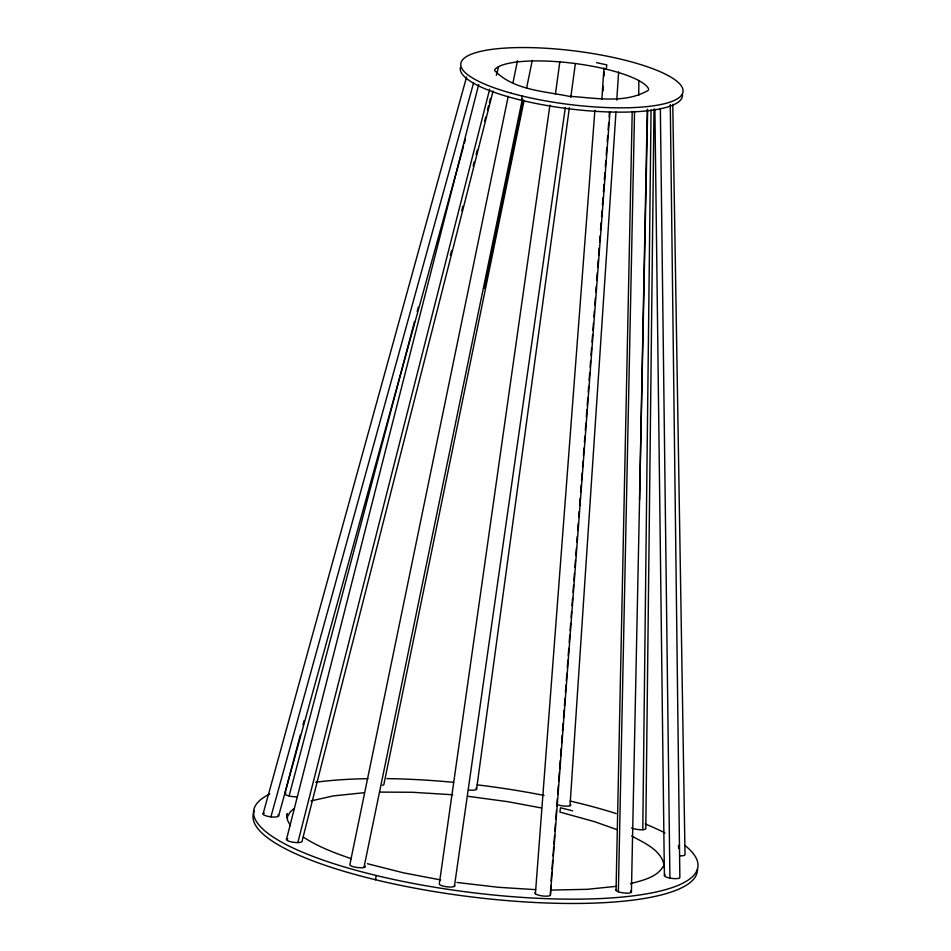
<?xml version="1.0" encoding="UTF-8"?>
<svg xmlns="http://www.w3.org/2000/svg" width="951" height="951" viewBox="0 0 951 951"><rect width="100%" height="100%" fill="white"/><g stroke="black" fill="none" stroke-linecap="round" stroke-linejoin="round"><path stroke-width="1.43" d="M638.715 95.338L638.87 80.478M631.512 827.905A7.834 1.878 7.2 0 0 641.699 829.759L642.793 829.712L651.066 109.971M654.003 109.056L645.8 828.428A7.834 1.878 7.2 0 1 642.793 829.712M616.046 890.409L632.213 111.493M630.62 890.98A7.834 1.878 7.2 0 1 628.421 893.12A7.834 1.878 7.2 0 1 618.364 891.776L634.555 111.374M639.559 499.857L647.298 109.222M631.405 892.276L647.667 109.817M601.864 99.106L603.921 67.996M603.077 90.88L603.374 86.434M604.063 76.056L604.361 71.61M615.975 111.968L570.018 805.723M616.759 100.105L618.625 71.943M609.983 111.647L550.427 894.665A7.834 1.878 7.2 0 1 544.673 896.139A7.834 1.878 7.2 0 1 535.401 893.809L594.886 110.316M550.772 885.488L550.427 894.665M551.116 881.066L551.782 872.233M552.008 869.285L552.674 860.453M553.006 856.031L553.684 847.198M553.91 844.25L554.576 835.418M554.909 830.996L555.467 823.625M555.812 819.215L556.478 810.371M556.81 805.961L557.369 798.59M557.702 794.18L558.38 785.336M558.712 780.926L559.39 772.081M559.604 769.133L560.282 760.301M560.615 755.879L561.173 748.52M561.625 742.624L562.184 735.266M562.516 730.843L563.075 723.485M563.527 717.589L564.086 710.231M564.418 705.808L564.977 698.45M565.417 692.554L565.976 685.195M566.32 680.773L566.879 673.403M567.319 667.519L567.878 660.149M568.222 655.738L568.781 648.368M569.221 642.484L569.78 635.113M570.113 630.703L570.683 623.333M571.123 617.449L571.575 611.552M572.015 605.656L572.573 598.298M573.025 592.402L573.584 585.043M573.917 580.621L574.475 573.263M574.927 567.367L575.486 560.008M575.819 555.586L576.377 548.228M576.829 542.332L577.269 536.447M577.721 530.551L578.279 523.193M578.731 517.296L579.171 511.4M579.623 505.516L580.181 498.146M580.633 492.261L581.192 484.891M581.525 480.481L582.083 473.111M582.535 467.226L582.975 461.33M583.427 455.446L583.985 448.076M584.425 442.179L584.877 436.295M585.329 430.399L585.887 423.04M586.327 417.144L586.886 409.786M587.231 405.364L587.789 398.005M588.229 392.109L588.681 386.225M589.121 380.329L589.691 372.97M590.131 367.074L590.583 361.178M591.023 355.294L591.581 347.923M592.033 342.039L592.592 334.669M592.925 330.259L593.483 322.888M593.935 317.004L594.387 311.108M594.827 305.223L595.385 297.853M595.837 291.969L596.277 286.073M596.729 280.176L597.287 272.818M597.739 266.922L598.298 259.564M598.631 255.141L599.189 247.783M599.641 241.887L600.081 236.003M600.533 230.106L601.091 222.748M601.543 216.852L601.983 210.956M602.435 205.071L602.993 197.701M603.433 191.817L603.992 184.446M604.337 180.036L604.895 172.666M605.335 166.782L605.787 160.885M606.239 155.001L606.797 147.631M607.237 141.747L607.689 135.85M608.129 129.954L608.688 122.596M609.139 116.7L609.472 112.289M375.586 879.77L376.132 875.467M521.564 100.307L522.111 95.992M606.262 69.197L606.809 64.894L596.562 62.635M663.941 867.074L664.297 864.197C658.746 877.226 642.662 880.293 630.394 883.669M555.42 94.22L559.806 61.993M468.463 789.96A7.834 1.878 7.2 0 0 476.57 789.282L569.376 107.665M570.766 97.406L575.355 63.717M565.334 107.487L454.423 886.391A7.834 1.878 7.2 0 1 445.282 886.57A7.834 1.878 7.2 0 1 439.314 883.752L549.928 105.121M508.226 96.253L349.885 864.507A7.834 1.878 7.2 0 0 354.224 866.955A7.834 1.878 7.2 0 0 363.127 867.645L363.96 867.502A7.834 1.878 7.2 0 0 364.839 865.814M513.029 82.487L517.487 60.721M523.942 101.056L383.859 784.563A7.834 1.878 7.2 0 1 382.361 785.241M526.616 87.968L532.275 60.365M363.96 867.502L522.325 99.166M484.57 288.319L523.395 99.926M286.489 839.364L478.698 84.52M287.773 838.651A7.834 1.878 7.2 0 0 288.022 840.874A7.834 1.878 7.2 0 0 296.641 842.562L297.841 842.586L489.682 89.168M493.082 91.023L301.966 841.576A7.834 1.878 7.2 0 1 297.841 842.586M450.37 255.201L451.475 250.886M461.77 210.599L462.875 206.284M473.17 165.997L474.276 161.682M476.118 154.49L477.224 150.175M484.57 121.395L485.676 117.08M487.518 109.888L488.612 105.573M489.349 102.696L490.454 98.369M496.339 75.355L498.55 66.725M284.813 793.657L300.338 734.933M302.989 724.912L304.13 720.608M285.942 792.908A7.834 1.878 7.2 0 0 287.987 795.666L289.092 795.963L414.529 321.474M417.168 311.464L418.309 307.173M263.082 813.878L466.584 76.972M264.295 813.141A7.834 1.878 7.2 0 0 269.608 816.671L270.904 816.85L473.622 82.785M278.595 816.006L463.517 146.383M464.314 143.518L465.491 139.226M293.8 808.778L290.447 811.643L286.703 817.86L287.25 813.545L287.523 820.309L290.483 825.646M648.463 90.179C625.08 104.218 594.993 97.751 569.09 96.313C543.96 91.165 513.231 90.083 494.591 70.505M311.001 800.932L333.29 795.916L363.781 792.742M616.355 886.332L587.219 889.316L551.378 890.077M380.531 792.1L412.461 792.278L452.7 794.774M535.615 889.66L498.3 887.283L456.979 882.469M467.833 796.296L507.691 801.669L541.618 807.993M440.61 879.925L403.628 872.863L367.395 863.71M572.573 810.834L560.472 807.779L559.925 812.083L594.613 821.688L617.211 829.724M351.204 858.646C334.633 853.035 318.038 846.735 303.333 837.094M618.364 891.776L617.496 891.432A7.834 1.878 7.2 0 1 616.438 889.53M631.726 836C644.077 842.871 661.04 849.766 664.119 865.196M535.401 893.809L535.08 893.465A7.834 1.878 7.2 0 1 535.401 892.573M672.761 104.289L685.017 854.462A7.834 1.878 7.2 0 1 679.929 855.829M678.527 845.391L678.586 848.351M670.277 104.658L679.858 877.226A7.834 1.878 7.2 0 1 670.812 878.248A7.834 1.878 7.2 0 1 665.189 874.861M660.351 108.438L669.908 878.094M654.894 109.163L664.392 875.443M684.839 845.356A223.901 53.791 7.2 0 1 471.494 892.549A223.901 53.791 7.2 0 1 269.763 794.049M315.649 782.257A223.901 53.791 7.2 0 1 367.906 778.667M386.819 778.631A223.901 53.791 7.2 0 1 453.663 782.328M477.247 784.86A223.901 53.791 7.2 0 1 544.031 795.416M570.101 801.027A223.901 53.791 7.2 0 1 616.224 813.58M645.17 823.946A223.901 53.791 7.2 0 1 664.927 832.921M570.826 804.855A7.834 1.878 7.2 0 1 566.059 806.151A7.834 1.878 7.2 0 1 557.298 804.629M475.94 788.165A7.834 1.878 7.2 0 1 476.629 788.973M296.486 796.783A7.834 1.878 7.2 0 1 289.092 795.963M277.942 815.007A7.834 1.878 7.2 0 1 270.904 816.85M454.305 885.143A7.834 1.878 7.2 0 1 454.709 886.118M697.452 869.071A223.901 53.791 7.2 0 1 463.922 895.961A223.901 53.791 7.2 0 1 254.381 810.87M682.449 94.375A111.956 26.89 7.2 0 1 570.255 108.961A111.956 26.89 7.2 0 1 460.415 67.414M494.853 69.518A78.362 18.83 7.2 0 1 574.226 63.396A78.362 18.83 7.2 0 1 648.737 89.192M511.483 93.246A111.956 26.89 7.2 0 0 682.901 92.295A111.956 26.89 7.2 0 0 521.41 47.55A111.956 26.89 7.2 0 0 511.483 93.246"/></g></svg>
